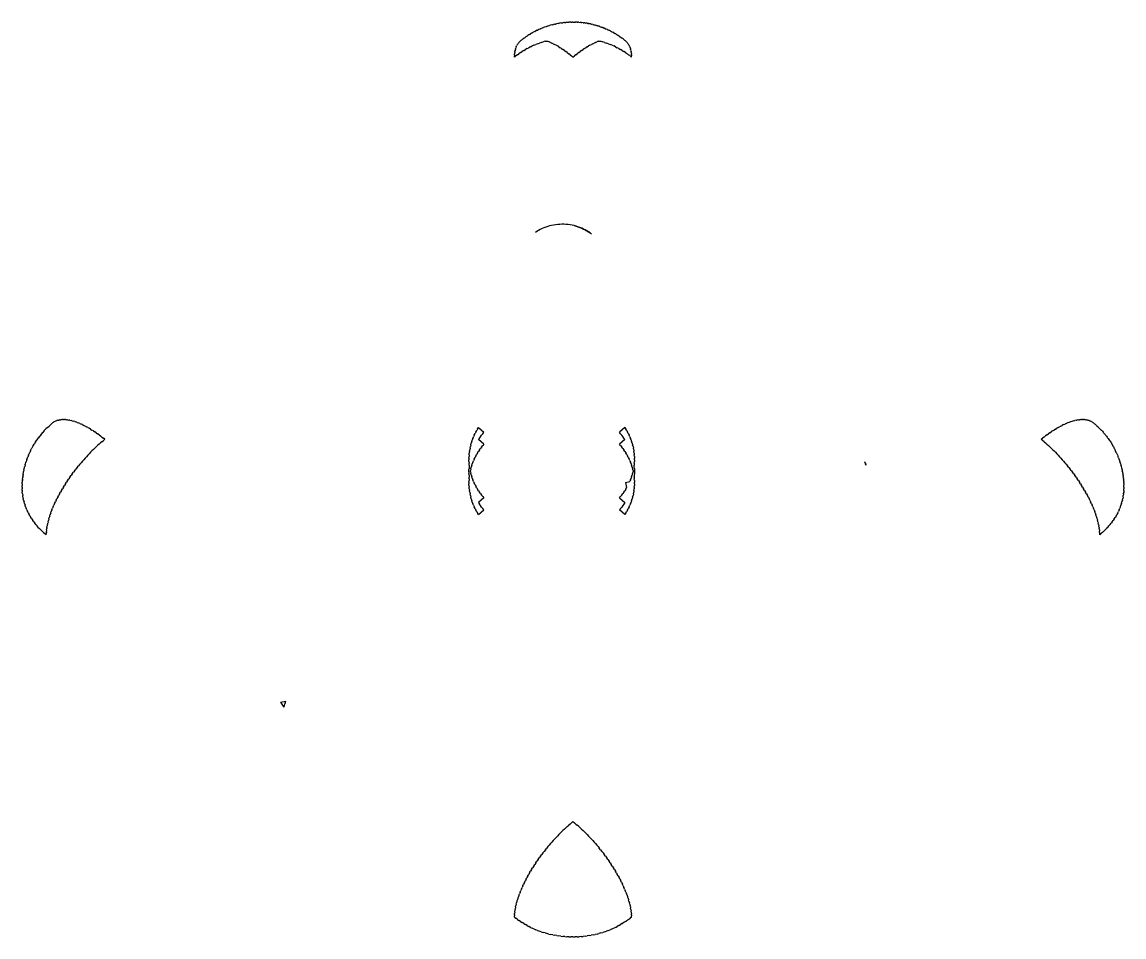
# Model space of a CAD drawing. Header units: metres. Extents: x 128 to 709, y -684 to -128.
# Drawn here: x 509.5 to 709.2, y -653.3 to -487.5 of the extents above; entities that cross this region are included whole.
import ezdxf

# ---------------------------------------------------------------- set-up
doc = ezdxf.new("R2010")
doc.units = ezdxf.units.M

msp = doc.modelspace()

# ---------------------------------------------------------------- linework, layer by layer
for p, q in [((602.35, -489.27), (602.17, -489.37)), ((602.49, -489.2), (602.35, -489.27)), ((602.49, -489.2), (602.67, -489.1)), ((602.86, -489.01), (602.67, -489.1)), ((602.86, -489.01), (603.01, -488.96)), ((603.19, -488.86), (603.01, -488.96)), ((603.38, -488.78), (603.19, -488.86)), ((603.52, -488.71), (603.38, -488.78)), ((603.52, -488.71), (603.71, -488.63)), ((603.9, -488.55), (603.71, -488.63)), ((603.9, -488.55), (604.05, -488.51)), ((604.24, -488.43), (604.05, -488.51)), ((604.44, -488.36), (604.24, -488.43)), ((604.58, -488.31), (604.44, -488.36)), ((604.58, -488.31), (604.78, -488.24)), ((604.97, -488.17), (604.78, -488.24)), ((604.97, -488.17), (605.12, -488.15)), ((605.32, -488.08), (605.12, -488.15)), ((605.52, -488.03), (605.32, -488.08)), ((605.66, -487.99), (605.52, -488.03)), ((605.66, -487.99), (605.86, -487.93)), ((606.06, -487.88), (605.86, -487.93)), ((606.06, -487.88), (606.21, -487.87)), ((606.28, -487.86), (606.21, -487.87)), ((606.28, -487.86), (606.41, -487.82)), ((606.61, -487.78), (606.41, -487.82)), ((606.76, -487.75), (606.61, -487.78)), ((606.76, -487.75), (606.96, -487.71)), ((607.17, -487.67), (606.96, -487.71)), ((607.17, -487.67), (607.39, -487.66)), ((607.39, -487.66), (607.52, -487.64)), ((607.72, -487.61), (607.52, -487.64)), ((607.87, -487.6), (607.72, -487.61)), ((607.87, -487.6), (608.07, -487.57)), ((608.27, -487.55), (608.07, -487.57)), ((608.27, -487.55), (608.49, -487.55)), ((608.49, -487.55), (608.62, -487.54)), ((608.82, -487.53), (608.62, -487.54)), ((608.97, -487.53), (608.82, -487.53)), ((608.97, -487.53), (609.04, -487.53)), ((609.04, -487.53), (609.17, -487.52)), ((609.37, -487.51), (609.17, -487.52)), ((609.37, -487.51), (609.59, -487.52)), ((609.59, -487.52), (609.72, -487.53)), ((609.81, -487.53), (609.72, -487.53)), ((609.81, -487.53), (609.92, -487.53)), ((610.13, -487.54), (609.92, -487.53)), ((610.13, -487.54), (610.26, -487.55)), ((610.46, -487.55), (610.26, -487.55)), ((610.46, -487.55), (610.67, -487.57)), ((610.89, -487.59), (610.67, -487.57)), ((610.89, -487.59), (611, -487.61)), ((611.21, -487.63), (611, -487.61)), ((611.21, -487.63), (611.34, -487.66)), ((611.41, -487.66), (611.34, -487.66)), ((611.53, -487.67), (611.41, -487.66)), ((611.53, -487.67), (611.73, -487.7)), ((611.94, -487.73), (611.73, -487.7)), ((611.94, -487.73), (612.05, -487.76)), ((612.16, -487.78), (612.05, -487.76)), ((612.16, -487.78), (612.25, -487.8)), ((612.45, -487.83), (612.25, -487.8)), ((612.57, -487.86), (612.45, -487.83)), ((612.57, -487.86), (612.67, -487.89)), ((612.67, -487.89), (612.76, -487.9)), ((612.96, -487.94), (612.76, -487.9)), ((612.96, -487.94), (613.17, -488)), ((613.37, -488.06), (613.17, -488)), ((613.37, -488.06), (613.45, -488.08)), ((613.66, -488.14), (613.45, -488.08)), ((613.66, -488.14), (613.75, -488.18)), ((613.85, -488.2), (613.75, -488.18)), ((613.94, -488.22), (613.85, -488.2)), ((613.94, -488.22), (614.14, -488.28)), ((614.33, -488.35), (614.14, -488.28)), ((614.33, -488.35), (614.53, -488.43)), ((614.53, -488.43), (614.6, -488.46)), ((614.74, -488.51), (614.6, -488.46)), ((614.74, -488.51), (614.78, -488.52)), ((614.99, -488.6), (614.78, -488.52)), ((614.99, -488.6), (615.05, -488.64)), ((615.18, -488.68), (615.05, -488.64)), ((615.24, -488.7), (615.18, -488.68)), ((615.24, -488.7), (615.42, -488.78)), ((615.61, -488.86), (615.42, -488.78)), ((615.61, -488.86), (615.81, -488.96)), ((616, -489.05), (615.81, -488.96)), ((616, -489.05), (616.02, -489.07)), ((616.21, -489.16), (616.02, -489.07)), ((616.39, -489.26), (616.21, -489.16)), ((616.43, -489.27), (616.39, -489.26)), ((616.43, -489.27), (616.6, -489.36)), ((599.59, -491.19), (599.49, -491.31)), ((599.59, -491.19), (599.69, -491.08)), ((599.8, -490.98), (599.69, -491.08)), ((599.8, -490.98), (599.91, -490.88)), ((600.03, -490.79), (599.91, -490.88)), ((600.03, -490.79), (600.17, -490.69)), ((600.29, -490.6), (600.17, -490.69)), ((600.46, -490.47), (600.29, -490.6)), ((600.55, -490.4), (600.46, -490.47)), ((600.55, -490.4), (600.72, -490.28)), ((600.88, -490.15), (600.72, -490.28)), ((600.88, -490.15), (601.03, -490.08)), ((601.07, -490.05), (601.03, -490.08)), ((601.07, -490.05), (601.19, -489.96)), ((601.37, -489.85), (601.19, -489.96)), ((601.5, -489.76), (601.37, -489.85)), ((601.5, -489.76), (601.67, -489.65)), ((601.85, -489.54), (601.67, -489.65)), ((601.85, -489.54), (601.99, -489.48)), ((602.05, -489.46), (601.99, -489.48)), ((602.05, -489.46), (602.17, -489.37)), ((603.64, -491.19), (603.31, -491.31)), ((603.64, -491.19), (603.99, -491.08)), ((604.33, -490.98), (603.99, -491.08)), ((604.33, -490.98), (604.85, -490.98)), ((604.85, -490.98), (605.09, -491.08)), ((605.33, -491.19), (605.09, -491.08)), ((605.33, -491.19), (605.57, -491.31)), ((613.44, -491.19), (613.2, -491.31)), ((613.44, -491.19), (613.68, -491.08)), ((613.92, -490.98), (613.68, -491.08)), ((613.92, -490.98), (614.44, -490.98)), ((614.44, -490.98), (614.78, -491.08)), ((615.12, -491.19), (614.78, -491.08)), ((615.12, -491.19), (615.46, -491.31)), ((616.78, -489.46), (616.6, -489.36)), ((616.78, -489.46), (616.96, -489.56)), ((617.14, -489.67), (616.96, -489.56)), ((617.14, -489.67), (617.33, -489.79)), ((617.33, -489.79), (617.48, -489.89)), ((617.51, -489.91), (617.48, -489.89)), ((617.51, -489.91), (617.66, -490.01)), ((617.81, -490.11), (617.66, -490.01)), ((617.81, -490.11), (617.82, -490.12)), ((617.82, -490.12), (617.97, -490.22)), ((618.14, -490.33), (617.97, -490.22)), ((618.14, -490.33), (618.3, -490.45)), ((618.47, -490.57), (618.3, -490.45)), ((618.47, -490.57), (618.6, -490.68)), ((618.72, -490.77), (618.6, -490.68)), ((618.74, -490.79), (618.72, -490.77)), ((618.74, -490.79), (618.86, -490.88)), ((618.97, -490.98), (618.86, -490.88)), ((618.97, -490.98), (619.08, -491.08)), ((619.18, -491.19), (619.08, -491.08)), ((619.18, -491.19), (619.28, -491.31)), ((598.79, -493.43), (598.81, -493.24)), ((598.83, -493.04), (598.81, -493.24)), ((598.83, -493.04), (598.86, -492.86)), ((598.89, -492.67), (598.86, -492.86)), ((598.89, -492.67), (598.94, -492.5)), ((598.98, -492.32), (598.94, -492.5)), ((598.98, -492.32), (599.04, -492.16)), ((599.1, -492), (599.04, -492.16)), ((599.1, -492), (599.17, -491.85)), ((599.23, -491.71), (599.17, -491.85)), ((599.23, -491.71), (599.32, -491.57)), ((599.31, -493.43), (599.59, -493.24)), ((599.4, -491.44), (599.32, -491.57)), ((599.4, -491.44), (599.49, -491.31)), ((599.87, -493.04), (599.59, -493.24)), ((599.87, -493.04), (600.16, -492.86)), ((600.45, -492.67), (600.16, -492.86)), ((600.45, -492.67), (600.75, -492.5)), ((601.05, -492.32), (600.75, -492.5)), ((601.05, -492.32), (601.36, -492.16)), ((601.67, -492), (601.36, -492.16)), ((601.67, -492), (601.99, -491.85)), ((602.31, -491.71), (601.99, -491.85)), ((602.31, -491.71), (602.64, -491.57)), ((602.97, -491.44), (602.64, -491.57)), ((602.97, -491.44), (603.31, -491.31)), ((605.81, -491.44), (605.57, -491.31)), ((605.81, -491.44), (606.06, -491.57)), ((606.31, -491.71), (606.06, -491.57)), ((606.31, -491.71), (606.56, -491.85)), ((606.81, -492), (606.56, -491.85)), ((606.81, -492), (607.06, -492.16)), ((607.32, -492.32), (607.06, -492.16)), ((607.32, -492.32), (607.57, -492.5)), ((607.83, -492.67), (607.57, -492.5)), ((607.83, -492.67), (608.09, -492.86)), ((608.34, -493.04), (608.09, -492.86)), ((608.34, -493.04), (608.6, -493.24)), ((608.86, -493.43), (608.6, -493.24)), ((609.9, -493.43), (610.16, -493.24)), ((610.42, -493.04), (610.16, -493.24)), ((610.42, -493.04), (610.68, -492.86)), ((610.94, -492.67), (610.68, -492.86)), ((610.94, -492.67), (611.2, -492.5)), ((611.45, -492.32), (611.2, -492.5)), ((611.45, -492.32), (611.71, -492.16)), ((611.96, -492), (611.71, -492.16)), ((611.96, -492), (612.21, -491.85)), ((612.46, -491.71), (612.21, -491.85)), ((612.46, -491.71), (612.71, -491.57)), ((612.96, -491.44), (612.71, -491.57)), ((612.96, -491.44), (613.2, -491.31)), ((615.8, -491.44), (615.46, -491.31)), ((615.8, -491.44), (616.13, -491.57)), ((616.46, -491.71), (616.13, -491.57)), ((616.46, -491.71), (616.78, -491.85)), ((617.1, -492), (616.78, -491.85)), ((617.1, -492), (617.41, -492.16)), ((617.72, -492.32), (617.41, -492.16)), ((617.72, -492.32), (618.02, -492.5)), ((618.32, -492.67), (618.02, -492.5)), ((618.32, -492.67), (618.61, -492.86)), ((618.9, -493.04), (618.61, -492.86)), ((618.9, -493.04), (619.07, -493.14)), ((619.18, -493.24), (619.07, -493.14)), ((619.18, -493.24), (619.35, -493.34)), ((619.37, -491.44), (619.28, -491.31)), ((619.37, -491.44), (619.45, -491.57)), ((619.53, -491.71), (619.45, -491.57)), ((619.53, -491.71), (619.6, -491.85)), ((619.67, -492), (619.6, -491.85)), ((619.67, -492), (619.73, -492.16)), ((619.79, -492.32), (619.73, -492.16)), ((619.79, -492.32), (619.83, -492.5)), ((619.88, -492.67), (619.83, -492.5)), ((619.88, -492.67), (619.91, -492.86)), ((619.94, -493.04), (619.91, -492.86)), ((619.94, -493.04), (619.96, -493.24)), ((619.98, -493.43), (619.96, -493.24)), ((598.79, -493.43), (598.78, -493.64)), ((598.78, -493.85), (598.78, -493.64)), ((598.78, -493.85), (599.04, -493.64)), ((599.31, -493.43), (599.04, -493.64)), ((608.86, -493.43), (609.12, -493.64)), ((609.38, -493.85), (609.12, -493.64)), ((609.38, -493.85), (609.64, -493.64)), ((609.9, -493.43), (609.64, -493.64)), ((619.46, -493.43), (619.35, -493.34)), ((619.46, -493.43), (619.62, -493.54)), ((619.72, -493.64), (619.62, -493.54)), ((619.99, -493.85), (619.72, -493.64)), ((619.98, -493.43), (619.98, -493.64)), ((619.99, -493.85), (619.98, -493.64)), ((603.46, -525.1), (603.15, -525.27)), ((603.46, -525.1), (603.15, -525.27)), ((603.78, -524.94), (603.46, -525.1)), ((603.78, -524.94), (603.46, -525.1)), ((604.11, -524.8), (603.78, -524.94)), ((604.11, -524.8), (603.78, -524.94)), ((604.45, -524.67), (604.11, -524.8)), ((604.45, -524.67), (604.11, -524.8)), ((604.8, -524.56), (604.45, -524.67)), ((604.8, -524.56), (604.45, -524.67)), ((605.15, -524.45), (604.8, -524.56)), ((605.15, -524.45), (604.8, -524.56)), ((605.51, -524.37), (605.15, -524.45)), ((605.51, -524.37), (605.15, -524.45)), ((605.88, -524.3), (605.51, -524.37)), ((605.88, -524.3), (605.51, -524.37)), ((606.24, -524.24), (605.88, -524.3)), ((606.24, -524.24), (605.88, -524.3)), ((606.61, -524.2), (606.24, -524.24)), ((606.61, -524.2), (606.24, -524.24)), ((606.99, -524.17), (606.61, -524.2)), ((606.99, -524.17), (606.61, -524.2)), ((607.36, -524.16), (606.99, -524.17)), ((607.36, -524.16), (606.99, -524.17)), ((607.73, -524.16), (607.36, -524.16)), ((607.73, -524.16), (607.36, -524.16)), ((608.11, -524.18), (607.73, -524.16)), ((608.11, -524.18), (607.73, -524.16)), ((608.48, -524.22), (608.11, -524.18)), ((608.48, -524.22), (608.11, -524.18)), ((608.85, -524.27), (608.48, -524.22)), ((608.85, -524.27), (608.48, -524.22)), ((609.21, -524.33), (608.85, -524.27)), ((609.21, -524.33), (608.85, -524.27)), ((609.57, -524.41), (609.21, -524.33)), ((609.57, -524.41), (609.21, -524.33)), ((609.93, -524.5), (609.57, -524.41)), ((609.57, -524.41), (609.93, -524.5)), ((609.93, -524.5), (610.28, -524.61)), ((610.28, -524.61), (609.93, -524.5)), ((610.62, -524.73), (610.28, -524.61)), ((610.28, -524.61), (610.62, -524.73)), ((610.96, -524.87), (610.62, -524.73)), ((610.62, -524.73), (610.96, -524.87)), ((610.96, -524.87), (611.28, -525.02)), ((611.28, -525.02), (610.96, -524.87)), ((611.6, -525.18), (611.28, -525.02)), ((611.28, -525.02), (611.6, -525.18)), ((611.6, -525.18), (611.91, -525.36)), ((611.91, -525.36), (611.6, -525.18)), ((602.85, -525.45), (602.56, -525.64)), ((602.85, -525.45), (602.56, -525.64)), ((603.15, -525.27), (602.85, -525.45)), ((603.15, -525.27), (602.85, -525.45)), ((611.91, -525.36), (612.2, -525.54)), ((612.2, -525.54), (611.91, -525.36)), ((612.2, -525.54), (612.49, -525.74)), ((612.49, -525.74), (612.2, -525.54)), ((612.76, -525.95), (612.49, -525.74)), ((612.76, -525.95), (612.49, -525.74)), ((514.16, -560.96), (513.87, -561.25)), ((514.16, -560.96), (514.45, -560.72)), ((514.45, -560.72), (514.48, -560.67)), ((514.55, -560.61), (514.48, -560.67)), ((514.8, -560.38), (514.55, -560.61)), ((514.8, -560.38), (514.87, -560.32)), ((514.94, -560.26), (514.87, -560.32)), ((514.94, -560.26), (514.99, -560.23)), ((515.06, -560.16), (514.99, -560.23)), ((515.18, -560.07), (515.06, -560.16)), ((515.18, -560.07), (515.31, -559.99)), ((515.43, -559.91), (515.31, -559.99)), ((515.43, -559.91), (515.57, -559.84)), ((515.71, -559.78), (515.57, -559.84)), ((515.71, -559.78), (515.86, -559.73)), ((516.01, -559.68), (515.86, -559.73)), ((516.01, -559.68), (516.17, -559.64)), ((516.33, -559.6), (516.17, -559.64)), ((516.33, -559.6), (516.5, -559.58)), ((516.67, -559.56), (516.5, -559.58)), ((516.67, -559.56), (516.85, -559.55)), ((517.03, -559.54), (516.85, -559.55)), ((517.03, -559.54), (517.22, -559.55)), ((517.41, -559.56), (517.22, -559.55)), ((517.41, -559.56), (517.61, -559.58)), ((517.8, -559.6), (517.61, -559.58)), ((517.8, -559.6), (518.01, -559.64)), ((518.21, -559.68), (518.01, -559.64)), ((518.21, -559.68), (518.43, -559.73)), ((518.64, -559.78), (518.43, -559.73)), ((518.64, -559.78), (518.86, -559.84)), ((519.08, -559.91), (518.86, -559.84)), ((519.08, -559.91), (519.31, -559.99)), ((519.53, -560.07), (519.31, -559.99)), ((519.53, -560.07), (519.76, -560.16)), ((520, -560.26), (519.76, -560.16)), ((520, -560.26), (520.23, -560.37)), ((520.47, -560.47), (520.23, -560.37)), ((520.47, -560.47), (520.72, -560.6)), ((520.96, -560.72), (520.72, -560.6)), ((520.96, -560.72), (521.21, -560.85)), ((521.45, -560.99), (521.21, -560.85)), ((521.45, -560.99), (521.7, -561.14)), ((521.95, -561.28), (521.7, -561.14)), ((592.09, -561.27), (592.26, -561)), ((592.26, -561), (593.23, -561.86)), ((618.78, -561), (617.8, -561.86)), ((618.78, -561), (618.95, -561.27)), ((696.81, -561.28), (697.07, -561.14)), ((697.32, -560.99), (697.07, -561.14)), ((697.32, -560.99), (697.56, -560.85)), ((697.81, -560.72), (697.56, -560.85)), ((697.81, -560.72), (698.05, -560.6)), ((698.3, -560.47), (698.05, -560.6)), ((698.3, -560.47), (698.53, -560.37)), ((698.77, -560.26), (698.53, -560.37)), ((698.77, -560.26), (699, -560.16)), ((699.24, -560.07), (699, -560.16)), ((699.24, -560.07), (699.46, -559.99)), ((699.69, -559.91), (699.46, -559.99)), ((699.69, -559.91), (699.91, -559.84)), ((700.13, -559.78), (699.91, -559.84)), ((700.13, -559.78), (700.34, -559.73)), ((700.56, -559.68), (700.34, -559.73)), ((700.56, -559.68), (700.76, -559.64)), ((700.97, -559.6), (700.76, -559.64)), ((700.97, -559.6), (701.16, -559.58)), ((701.36, -559.56), (701.16, -559.58)), ((701.36, -559.56), (701.55, -559.55)), ((701.74, -559.54), (701.55, -559.55)), ((701.74, -559.54), (701.92, -559.55)), ((702.1, -559.56), (701.92, -559.55)), ((702.1, -559.56), (702.27, -559.58)), ((702.44, -559.6), (702.27, -559.58)), ((702.44, -559.6), (702.6, -559.64)), ((702.76, -559.68), (702.6, -559.64)), ((702.76, -559.68), (702.91, -559.73)), ((703.06, -559.78), (702.91, -559.73)), ((703.06, -559.78), (703.2, -559.84)), ((703.33, -559.91), (703.2, -559.84)), ((703.33, -559.91), (703.46, -559.99)), ((703.59, -560.07), (703.46, -559.99)), ((703.59, -560.07), (703.71, -560.16)), ((703.83, -560.26), (703.71, -560.16)), ((703.83, -560.26), (703.93, -560.37)), ((704.05, -560.47), (703.93, -560.37)), ((704.05, -560.47), (704.17, -560.56)), ((704.17, -560.56), (704.28, -560.67)), ((704.35, -560.74), (704.28, -560.67)), ((704.52, -560.87), (704.35, -560.74)), ((704.52, -560.87), (704.66, -561.02)), ((704.66, -561.02), (704.76, -561.14)), ((704.81, -561.17), (704.76, -561.14)), ((512.46, -562.89), (512.22, -563.24)), ((512.46, -562.89), (512.5, -562.86)), ((512.72, -562.56), (512.5, -562.86)), ((512.72, -562.56), (512.74, -562.54)), ((512.98, -562.23), (512.74, -562.54)), ((512.98, -562.23), (513.01, -562.21)), ((513.03, -562.18), (513.01, -562.21)), ((513.03, -562.18), (513.28, -561.89)), ((513.28, -561.89), (513.3, -561.87)), ((513.57, -561.55), (513.3, -561.87)), ((513.57, -561.55), (513.87, -561.25)), ((521.95, -561.28), (522.21, -561.45)), ((522.46, -561.61), (522.21, -561.45)), ((522.46, -561.61), (522.72, -561.78)), ((522.98, -561.95), (522.72, -561.78)), ((522.98, -561.95), (523.23, -562.14)), ((523.49, -562.32), (523.23, -562.14)), ((523.49, -562.32), (523.75, -562.52)), ((524.01, -562.72), (523.75, -562.52)), ((524.01, -562.72), (524.27, -562.92)), ((524.53, -563.13), (524.27, -562.92)), ((524.53, -563.13), (524.27, -563.35)), ((591.24, -562.96), (591.14, -563.26)), ((591.24, -562.96), (591.37, -562.68)), ((591.49, -562.39), (591.37, -562.68)), ((591.49, -562.39), (591.63, -562.1)), ((591.77, -561.82), (591.63, -562.1)), ((591.77, -561.82), (591.93, -561.55)), ((592.09, -561.27), (591.93, -561.55)), ((592.44, -562.89), (592.26, -563.16)), ((593.23, -564.02), (592.26, -563.16)), ((592.63, -562.63), (592.44, -562.89)), ((592.63, -562.63), (592.82, -562.37)), ((593.03, -562.11), (592.82, -562.37)), ((593.03, -562.11), (593.23, -561.86)), ((618.02, -562.11), (617.8, -561.86)), ((618.78, -563.16), (617.8, -564.03)), ((618.22, -562.37), (618.02, -562.11)), ((618.42, -562.63), (618.22, -562.37)), ((618.6, -562.9), (618.42, -562.63)), ((618.78, -563.16), (618.6, -562.9)), ((619.12, -561.54), (618.95, -561.27)), ((619.12, -561.54), (619.27, -561.82)), ((619.41, -562.1), (619.27, -561.82)), ((619.41, -562.1), (619.55, -562.39)), ((619.68, -562.67), (619.55, -562.39)), ((619.68, -562.67), (619.79, -562.96)), ((619.91, -563.26), (619.79, -562.96)), ((694.24, -563.13), (694.5, -562.92)), ((694.24, -563.13), (694.5, -563.35)), ((694.76, -562.72), (694.5, -562.92)), ((694.76, -562.72), (695.02, -562.52)), ((695.28, -562.32), (695.02, -562.52)), ((695.28, -562.32), (695.54, -562.14)), ((695.79, -561.95), (695.54, -562.14)), ((695.79, -561.95), (696.05, -561.78)), ((696.31, -561.61), (696.05, -561.78)), ((696.31, -561.61), (696.56, -561.45)), ((696.81, -561.28), (696.56, -561.45)), ((704.81, -561.17), (704.92, -561.27)), ((704.92, -561.27), (705.06, -561.43)), ((705.06, -561.43), (705.17, -561.54)), ((705.32, -561.68), (705.17, -561.54)), ((705.32, -561.68), (705.45, -561.85)), ((705.45, -561.85), (705.55, -561.97)), ((705.58, -562.01), (705.55, -561.97)), ((705.58, -562.01), (705.69, -562.12)), ((705.69, -562.12), (705.82, -562.28)), ((705.82, -562.28), (705.91, -562.4)), ((706.06, -562.55), (705.91, -562.4)), ((706.06, -562.55), (706.17, -562.73)), ((706.17, -562.73), (706.26, -562.85)), ((706.29, -562.9), (706.26, -562.85)), ((706.29, -562.9), (706.39, -563.01)), ((706.39, -563.01), (706.51, -563.19)), ((511.09, -565.13), (511.08, -565.19)), ((511.09, -565.13), (511.27, -564.82)), ((511.27, -564.82), (511.29, -564.76)), ((511.29, -564.76), (511.33, -564.71)), ((511.49, -564.39), (511.33, -564.71)), ((511.49, -564.39), (511.53, -564.34)), ((511.57, -564.29), (511.53, -564.34)), ((511.57, -564.29), (511.71, -564.03)), ((511.71, -564.03), (511.74, -563.98)), ((511.74, -563.98), (511.78, -563.94)), ((511.94, -563.67), (511.78, -563.94)), ((511.94, -563.67), (511.96, -563.63)), ((511.98, -563.58), (511.96, -563.63)), ((511.98, -563.58), (512.2, -563.28)), ((512.2, -563.28), (512.22, -563.24)), ((522.46, -564.99), (522.21, -565.24)), ((522.46, -564.99), (522.72, -564.74)), ((522.98, -564.49), (522.72, -564.74)), ((522.98, -564.49), (523.23, -564.26)), ((523.49, -564.02), (523.23, -564.26)), ((523.49, -564.02), (523.75, -563.79)), ((524.01, -563.57), (523.75, -563.79)), ((524.01, -563.57), (524.27, -563.35)), ((590.62, -565.35), (590.67, -565.05)), ((590.72, -564.74), (590.67, -565.05)), ((590.72, -564.74), (590.79, -564.44)), ((590.86, -564.14), (590.79, -564.44)), ((590.86, -564.14), (590.94, -563.85)), ((591.03, -563.55), (590.94, -563.85)), ((591.03, -563.55), (591.14, -563.26)), ((592.44, -565.06), (592.26, -565.33)), ((592.44, -565.06), (592.63, -564.8)), ((592.82, -564.53), (592.63, -564.8)), ((592.82, -564.53), (593.03, -564.28)), ((593.23, -564.02), (593.03, -564.28)), ((618.02, -564.28), (617.8, -564.03)), ((618.02, -564.28), (618.22, -564.54)), ((618.42, -564.79), (618.22, -564.54)), ((618.42, -564.79), (618.6, -565.06)), ((618.78, -565.33), (618.6, -565.06)), ((619.91, -563.26), (620.01, -563.55)), ((620.1, -563.85), (620.01, -563.55)), ((620.1, -563.85), (620.18, -564.14)), ((620.26, -564.44), (620.18, -564.14)), ((620.26, -564.44), (620.32, -564.74)), ((620.38, -565.05), (620.32, -564.74)), ((620.38, -565.05), (620.42, -565.35)), ((694.76, -563.57), (694.5, -563.35)), ((694.76, -563.57), (695.02, -563.79)), ((695.28, -564.02), (695.02, -563.79)), ((695.28, -564.02), (695.54, -564.26)), ((695.79, -564.49), (695.54, -564.26)), ((695.79, -564.49), (696.05, -564.74)), ((696.31, -564.99), (696.05, -564.74)), ((696.31, -564.99), (696.56, -565.24)), ((706.51, -563.19), (706.59, -563.32)), ((706.72, -563.48), (706.59, -563.32)), ((706.72, -563.48), (706.83, -563.66)), ((706.83, -563.66), (706.9, -563.79)), ((706.9, -563.79), (707.02, -563.96)), ((707.02, -563.96), (707.12, -564.15)), ((707.12, -564.15), (707.2, -564.27)), ((707.32, -564.44), (707.2, -564.27)), ((707.32, -564.44), (707.41, -564.64)), ((707.41, -564.64), (707.47, -564.77)), ((707.5, -564.83), (707.47, -564.77)), ((707.5, -564.83), (707.57, -564.95)), ((707.57, -564.95), (707.66, -565.14)), ((707.66, -565.14), (707.73, -565.27)), ((510.37, -566.94), (510.27, -567.19)), ((510.37, -566.94), (510.38, -566.87)), ((510.39, -566.79), (510.38, -566.87)), ((510.39, -566.79), (510.53, -566.48)), ((510.53, -566.48), (510.54, -566.4)), ((510.54, -566.4), (510.58, -566.34)), ((510.69, -566.01), (510.58, -566.34)), ((510.69, -566.01), (510.73, -565.95)), ((510.76, -565.89), (510.73, -565.95)), ((510.76, -565.89), (510.88, -565.63)), ((510.88, -565.63), (510.89, -565.57)), ((510.89, -565.57), (510.93, -565.51)), ((511.06, -565.25), (510.93, -565.51)), ((511.06, -565.25), (511.08, -565.19)), ((520.47, -567.1), (520.23, -567.38)), ((520.47, -567.1), (520.72, -566.83)), ((520.96, -566.55), (520.72, -566.83)), ((520.96, -566.55), (521.21, -566.29)), ((521.45, -566.02), (521.21, -566.29)), ((521.45, -566.02), (521.7, -565.76)), ((521.95, -565.49), (521.7, -565.76)), ((521.95, -565.49), (522.21, -565.24)), ((590.52, -566.57), (590.54, -566.26)), ((590.52, -566.57), (590.53, -566.87)), ((590.53, -567.18), (590.53, -566.87)), ((590.55, -565.96), (590.54, -566.26)), ((590.55, -565.96), (590.58, -565.65)), ((590.62, -565.35), (590.58, -565.65)), ((591.24, -567.29), (591.37, -567.01)), ((591.49, -566.72), (591.37, -567.01)), ((591.49, -566.72), (591.63, -566.43)), ((591.77, -566.15), (591.63, -566.43)), ((591.77, -566.15), (591.93, -565.88)), ((592.09, -565.6), (591.93, -565.88)), ((592.09, -565.6), (592.26, -565.33)), ((618.78, -565.33), (618.95, -565.6)), ((619.12, -565.87), (618.95, -565.6)), ((619.12, -565.87), (619.27, -566.15)), ((619.41, -566.43), (619.27, -566.15)), ((619.41, -566.43), (619.55, -566.72)), ((619.68, -567), (619.55, -566.72)), ((619.68, -567), (619.79, -567.3)), ((620.46, -565.65), (620.42, -565.35)), ((620.46, -565.65), (620.49, -565.96)), ((620.51, -566.26), (620.49, -565.96)), ((620.51, -566.26), (620.52, -566.57)), ((620.52, -566.87), (620.51, -567.18)), ((620.52, -566.87), (620.52, -566.57)), ((696.81, -565.49), (696.56, -565.24)), ((696.81, -565.49), (697.07, -565.76)), ((697.32, -566.02), (697.07, -565.76)), ((697.32, -566.02), (697.56, -566.29)), ((697.81, -566.55), (697.56, -566.29)), ((697.81, -566.55), (698.05, -566.83)), ((698.3, -567.1), (698.05, -566.83)), ((698.3, -567.1), (698.53, -567.38)), ((707.83, -565.45), (707.73, -565.27)), ((707.83, -565.45), (707.91, -565.65)), ((707.91, -565.65), (707.96, -565.78)), ((707.99, -565.85), (707.96, -565.78)), ((707.99, -565.85), (708.05, -565.97)), ((708.05, -565.97), (708.13, -566.16)), ((708.13, -566.16), (708.18, -566.3)), ((708.27, -566.48), (708.18, -566.3)), ((708.27, -566.48), (708.33, -566.69)), ((708.33, -566.69), (708.37, -566.83)), ((708.4, -566.89), (708.37, -566.83)), ((708.4, -566.89), (708.44, -567.01)), ((708.44, -567.01), (708.51, -567.21)), ((509.75, -569.37), (509.79, -569.12)), ((509.79, -569.12), (509.8, -569.04)), ((509.8, -569.04), (509.82, -568.96)), ((509.88, -568.71), (509.82, -568.96)), ((509.89, -568.55), (509.88, -568.63)), ((509.88, -568.71), (509.88, -568.63)), ((509.89, -568.55), (509.99, -568.23)), ((509.99, -568.14), (510.02, -568.07)), ((509.99, -568.23), (509.99, -568.14)), ((510.09, -567.74), (510.02, -568.07)), ((510.09, -567.74), (510.12, -567.66)), ((510.15, -567.59), (510.12, -567.66)), ((510.15, -567.59), (510.23, -567.34)), ((510.23, -567.34), (510.24, -567.27)), ((510.24, -567.27), (510.27, -567.19)), ((518.64, -569.4), (518.86, -569.11)), ((519.08, -568.81), (518.86, -569.11)), ((519.08, -568.81), (519.31, -568.52)), ((519.53, -568.23), (519.31, -568.52)), ((519.53, -568.23), (519.76, -567.95)), ((520, -567.66), (519.76, -567.95)), ((520, -567.66), (520.23, -567.38)), ((590.52, -568.73), (590.54, -568.43)), ((590.53, -569.04), (590.52, -568.73)), ((590.53, -567.18), (590.55, -567.48)), ((590.53, -569.04), (590.53, -569.34)), ((590.55, -568.12), (590.54, -568.43)), ((590.58, -567.79), (590.55, -567.48)), ((590.58, -567.82), (590.55, -568.12)), ((590.58, -567.79), (590.58, -567.82)), ((590.78, -569), (590.79, -568.77)), ((590.78, -569), (590.86, -569.29)), ((590.86, -568.47), (590.79, -568.77)), ((590.86, -568.47), (590.94, -568.18)), ((591.03, -567.88), (590.94, -568.18)), ((591.03, -567.88), (591.14, -567.59)), ((591.24, -567.29), (591.14, -567.59)), ((619.91, -567.59), (619.79, -567.3)), ((619.91, -567.59), (620.01, -567.88)), ((620.1, -568.18), (620.01, -567.88)), ((620.1, -568.18), (620.18, -568.47)), ((620.26, -568.77), (620.18, -568.47)), ((620.19, -569.3), (620.26, -569)), ((620.26, -568.77), (620.26, -569)), ((620.49, -567.48), (620.46, -567.79)), ((620.46, -567.79), (620.46, -567.82)), ((620.49, -568.12), (620.46, -567.82)), ((620.49, -567.48), (620.51, -567.18)), ((620.51, -568.43), (620.49, -568.12)), ((620.51, -568.43), (620.52, -568.73)), ((620.52, -569.04), (620.51, -569.34)), ((620.52, -568.73), (620.52, -569.04)), ((662.38, -567.52), (662.26, -567.23)), ((662.42, -567.46), (662.26, -567.23)), ((662.47, -567.82), (662.38, -567.52)), ((662.42, -567.46), (662.47, -567.82)), ((698.77, -567.66), (698.53, -567.38)), ((698.77, -567.66), (699, -567.95)), ((699.24, -568.23), (699, -567.95)), ((699.24, -568.23), (699.46, -568.52)), ((699.69, -568.81), (699.46, -568.52)), ((699.69, -568.81), (699.91, -569.11)), ((700.13, -569.4), (699.91, -569.11)), ((708.51, -567.21), (708.55, -567.35)), ((708.62, -567.54), (708.55, -567.35)), ((708.62, -567.54), (708.67, -567.75)), ((708.73, -567.95), (708.67, -567.75)), ((708.73, -567.95), (708.76, -568.07)), ((708.76, -568.07), (708.81, -568.28)), ((708.81, -568.28), (708.83, -568.42)), ((708.83, -568.42), (708.85, -568.49)), ((708.89, -568.61), (708.85, -568.49)), ((708.89, -568.61), (708.93, -568.82)), ((708.97, -569.02), (708.93, -568.82)), ((708.97, -569.02), (708.99, -569.15)), ((708.99, -569.15), (709.03, -569.35)), ((509.55, -571.19), (509.58, -570.89)), ((509.6, -570.59), (509.58, -570.78)), ((509.58, -570.78), (509.58, -570.89)), ((509.6, -570.37), (509.65, -570.06)), ((509.6, -570.37), (509.6, -570.48)), ((509.6, -570.59), (509.6, -570.48)), ((509.65, -569.95), (509.68, -569.87)), ((509.65, -569.95), (509.65, -570.06)), ((509.7, -569.76), (509.68, -569.87)), ((509.71, -569.54), (509.7, -569.76)), ((509.71, -569.54), (509.73, -569.45)), ((509.75, -569.37), (509.73, -569.45)), ((517.41, -571.19), (517.61, -570.89)), ((517.8, -570.59), (517.61, -570.89)), ((517.8, -570.59), (518.01, -570.29)), ((518.21, -569.99), (518.01, -570.29)), ((518.21, -569.99), (518.43, -569.7)), ((518.64, -569.4), (518.43, -569.7)), ((590.52, -570.9), (590.54, -570.59)), ((590.52, -570.9), (590.53, -571.2)), ((590.55, -569.65), (590.53, -569.34)), ((590.55, -570.29), (590.54, -570.59)), ((590.55, -569.65), (590.58, -569.95)), ((590.55, -570.29), (590.58, -569.98)), ((590.58, -569.95), (590.58, -569.98)), ((590.94, -569.59), (590.86, -569.29)), ((590.94, -569.59), (591.04, -569.89)), ((591.13, -570.18), (591.04, -569.89)), ((591.13, -570.18), (591.25, -570.47)), ((591.36, -570.76), (591.25, -570.47)), ((591.36, -570.76), (591.5, -571.05)), ((591.63, -571.34), (591.5, -571.05)), ((618.9, -570.98), (619.68, -570.76)), ((618.9, -570.98), (619.11, -571.89)), ((619.8, -570.48), (619.68, -570.76)), ((619.8, -570.48), (619.9, -570.18)), ((620.01, -569.89), (619.9, -570.18)), ((620.01, -569.89), (620.1, -569.59)), ((620.19, -569.3), (620.1, -569.59)), ((620.49, -569.65), (620.46, -569.95)), ((620.46, -569.98), (620.46, -569.95)), ((620.46, -569.98), (620.49, -570.29)), ((620.51, -569.34), (620.49, -569.65)), ((620.51, -570.59), (620.49, -570.29)), ((620.51, -570.59), (620.52, -570.9)), ((620.52, -571.2), (620.52, -570.9)), ((700.13, -569.4), (700.34, -569.7)), ((700.56, -569.99), (700.34, -569.7)), ((700.56, -569.99), (700.76, -570.29)), ((700.97, -570.59), (700.76, -570.29)), ((700.97, -570.59), (701.16, -570.89)), ((701.36, -571.19), (701.16, -570.89)), ((709.03, -569.35), (709.06, -569.56)), ((709.08, -569.69), (709.06, -569.56)), ((709.08, -569.69), (709.11, -569.89)), ((709.14, -570.09), (709.11, -569.89)), ((709.14, -570.09), (709.13, -570.22)), ((709.15, -570.34), (709.13, -570.22)), ((709.15, -570.34), (709.16, -570.43)), ((709.16, -570.43), (709.18, -570.63)), ((709.19, -570.76), (709.18, -570.63)), ((709.19, -570.76), (709.21, -570.96)), ((709.22, -571.16), (709.21, -570.96)), ((509.53, -571.79), (509.55, -571.49)), ((509.53, -571.79), (509.54, -572.09)), ((509.55, -572.39), (509.54, -572.09)), ((509.55, -571.19), (509.55, -571.49)), ((509.55, -572.39), (509.58, -572.69)), ((509.6, -572.99), (509.58, -572.69)), ((509.6, -572.99), (509.65, -573.29)), ((516.33, -572.99), (516.17, -573.29)), ((516.33, -572.99), (516.5, -572.69)), ((516.67, -572.39), (516.5, -572.69)), ((516.67, -572.39), (516.85, -572.09)), ((517.03, -571.79), (516.85, -572.09)), ((517.03, -571.79), (517.22, -571.49)), ((517.41, -571.19), (517.22, -571.49)), ((590.53, -571.51), (590.53, -571.2)), ((590.53, -571.51), (590.55, -571.81)), ((590.58, -572.12), (590.55, -571.81)), ((590.58, -572.12), (590.62, -572.42)), ((590.66, -572.72), (590.62, -572.42)), ((590.66, -572.72), (590.72, -573.03)), ((590.78, -573.33), (590.72, -573.03)), ((591.63, -571.34), (591.78, -571.62)), ((591.93, -571.9), (591.78, -571.62)), ((591.93, -571.9), (592.09, -572.17)), ((592.26, -572.44), (592.09, -572.17)), ((592.26, -572.44), (592.44, -572.71)), ((592.63, -572.97), (592.44, -572.71)), ((592.63, -572.97), (592.82, -573.23)), ((618.22, -573.24), (618.41, -572.97)), ((618.6, -572.71), (618.41, -572.97)), ((618.6, -572.71), (618.78, -572.44)), ((618.95, -572.17), (618.78, -572.44)), ((618.95, -572.17), (619.11, -571.89)), ((620.32, -573.03), (620.26, -573.33)), ((620.32, -573.03), (620.38, -572.72)), ((620.43, -572.42), (620.38, -572.72)), ((620.43, -572.42), (620.46, -572.12)), ((620.49, -571.81), (620.46, -572.12)), ((620.49, -571.81), (620.51, -571.51)), ((620.52, -571.2), (620.51, -571.51)), ((701.36, -571.19), (701.55, -571.49)), ((701.74, -571.79), (701.55, -571.49)), ((701.74, -571.79), (701.92, -572.09)), ((702.1, -572.39), (701.92, -572.09)), ((702.1, -572.39), (702.27, -572.69)), ((702.44, -572.99), (702.27, -572.69)), ((702.44, -572.99), (702.6, -573.29)), ((709.16, -572.99), (709.12, -573.29)), ((709.19, -572.69), (709.16, -572.92)), ((709.16, -572.99), (709.16, -572.92)), ((709.22, -572.39), (709.19, -572.62)), ((709.19, -572.69), (709.19, -572.62)), ((709.22, -571.16), (709.22, -571.17)), ((709.22, -571.19), (709.22, -571.17)), ((709.22, -571.19), (709.23, -571.47)), ((709.22, -572.39), (709.23, -572.09)), ((709.23, -571.49), (709.23, -571.47)), ((709.24, -571.79), (709.23, -571.49)), ((709.24, -571.79), (709.23, -572.09)), ((509.69, -573.59), (509.65, -573.29)), ((509.69, -573.59), (509.76, -573.88)), ((509.82, -574.18), (509.76, -573.88)), ((509.82, -574.18), (509.9, -574.47)), ((509.98, -574.77), (509.9, -574.47)), ((509.98, -574.77), (510.08, -575.06)), ((510.18, -575.35), (510.08, -575.06)), ((515.18, -575.35), (515.31, -575.06)), ((515.43, -574.77), (515.31, -575.06)), ((515.43, -574.77), (515.57, -574.47)), ((515.71, -574.18), (515.57, -574.47)), ((515.71, -574.18), (515.86, -573.88)), ((516.01, -573.59), (515.86, -573.88)), ((516.01, -573.59), (516.17, -573.29)), ((590.78, -573.33), (590.86, -573.63)), ((590.94, -573.92), (590.86, -573.63)), ((590.94, -573.92), (591.04, -574.22)), ((591.13, -574.51), (591.04, -574.22)), ((591.13, -574.51), (591.25, -574.8)), ((591.36, -575.09), (591.25, -574.8)), ((591.36, -575.09), (591.5, -575.38)), ((593.24, -573.74), (592.26, -574.61)), ((592.26, -574.61), (592.44, -574.87)), ((592.63, -575.14), (592.44, -574.87)), ((592.82, -575.4), (592.63, -575.14)), ((593.02, -573.49), (592.82, -573.23)), ((593.02, -573.49), (593.24, -573.74)), ((617.81, -573.74), (618.02, -573.49)), ((617.81, -573.74), (618.78, -574.61)), ((618.22, -573.24), (618.02, -573.49)), ((618.41, -575.14), (618.22, -575.4)), ((618.6, -574.88), (618.41, -575.14)), ((618.78, -574.61), (618.6, -574.88)), ((619.55, -575.38), (619.68, -575.09)), ((619.8, -574.81), (619.68, -575.09)), ((619.8, -574.81), (619.9, -574.51)), ((620.01, -574.22), (619.9, -574.51)), ((620.01, -574.22), (620.1, -573.92)), ((620.19, -573.63), (620.1, -573.92)), ((620.19, -573.63), (620.26, -573.33)), ((702.76, -573.59), (702.6, -573.29)), ((702.76, -573.59), (702.91, -573.88)), ((703.06, -574.18), (702.91, -573.88)), ((703.06, -574.18), (703.2, -574.47)), ((703.33, -574.77), (703.2, -574.47)), ((703.33, -574.77), (703.46, -575.06)), ((703.59, -575.35), (703.46, -575.06)), ((708.59, -575.35), (708.69, -575.06)), ((708.79, -574.77), (708.69, -575.06)), ((708.79, -574.77), (708.87, -574.47)), ((708.95, -574.18), (708.87, -574.47)), ((708.95, -574.18), (709.01, -573.88)), ((709.07, -573.59), (709.01, -573.88)), ((709.07, -573.59), (709.12, -573.29)), ((510.18, -575.35), (510.29, -575.63)), ((510.41, -575.92), (510.29, -575.63)), ((510.41, -575.92), (510.54, -576.2)), ((510.67, -576.48), (510.54, -576.2)), ((510.67, -576.48), (510.82, -576.75)), ((510.97, -577.03), (510.82, -576.75)), ((510.97, -577.03), (511.14, -577.29)), ((514.55, -577.03), (514.46, -577.29)), ((514.55, -577.03), (514.64, -576.75)), ((514.73, -576.48), (514.64, -576.75)), ((514.73, -576.48), (514.84, -576.2)), ((514.94, -575.92), (514.84, -576.2)), ((514.94, -575.92), (515.06, -575.63)), ((515.18, -575.35), (515.06, -575.63)), ((591.63, -575.67), (591.5, -575.38)), ((591.63, -575.67), (591.78, -575.95)), ((591.93, -576.23), (591.78, -575.95)), ((591.93, -576.23), (592.09, -576.5)), ((592.26, -576.77), (592.09, -576.5)), ((592.26, -576.77), (593.24, -575.91)), ((592.82, -575.4), (593.02, -575.66)), ((593.24, -575.91), (593.02, -575.66)), ((618.02, -575.65), (617.81, -575.91)), ((618.78, -576.77), (617.81, -575.91)), ((618.22, -575.4), (618.02, -575.65)), ((618.95, -576.5), (618.78, -576.77)), ((618.95, -576.5), (619.11, -576.22)), ((619.27, -575.95), (619.11, -576.22)), ((619.27, -575.95), (619.41, -575.66)), ((619.55, -575.38), (619.41, -575.66)), ((703.59, -575.35), (703.71, -575.63)), ((703.83, -575.92), (703.71, -575.63)), ((703.83, -575.92), (703.93, -576.2)), ((704.04, -576.48), (703.93, -576.2)), ((704.04, -576.48), (704.13, -576.75)), ((704.22, -577.03), (704.13, -576.75)), ((704.22, -577.03), (704.31, -577.29)), ((707.8, -577.03), (707.63, -577.29)), ((707.8, -577.03), (707.95, -576.75)), ((708.1, -576.48), (707.95, -576.75)), ((708.1, -576.48), (708.23, -576.2)), ((708.36, -575.92), (708.23, -576.2)), ((708.36, -575.92), (708.48, -575.63)), ((708.59, -575.35), (708.48, -575.63)), ((511.3, -577.56), (511.14, -577.29)), ((511.3, -577.56), (511.48, -577.82)), ((511.67, -578.09), (511.48, -577.82)), ((511.67, -578.09), (511.86, -578.34)), ((512.06, -578.59), (511.86, -578.34)), ((512.06, -578.59), (512.27, -578.84)), ((512.48, -579.09), (512.27, -578.84)), ((512.48, -579.09), (512.71, -579.32)), ((514.04, -579.09), (514.01, -579.32)), ((514.04, -579.09), (514.08, -578.84)), ((514.13, -578.59), (514.08, -578.84)), ((514.13, -578.59), (514.19, -578.34)), ((514.24, -578.09), (514.19, -578.34)), ((514.24, -578.09), (514.31, -577.82)), ((514.38, -577.56), (514.31, -577.82)), ((514.38, -577.56), (514.46, -577.29)), ((704.39, -577.56), (704.31, -577.29)), ((704.39, -577.56), (704.46, -577.82)), ((704.53, -578.09), (704.46, -577.82)), ((704.53, -578.09), (704.58, -578.34)), ((704.64, -578.59), (704.58, -578.34)), ((704.64, -578.59), (704.68, -578.84)), ((704.73, -579.09), (704.68, -578.84)), ((704.73, -579.09), (704.76, -579.32)), ((706.29, -579.09), (706.06, -579.32)), ((706.29, -579.09), (706.5, -578.84)), ((706.71, -578.59), (706.5, -578.84)), ((706.71, -578.59), (706.91, -578.34)), ((707.1, -578.09), (706.91, -578.34)), ((707.1, -578.09), (707.28, -577.82)), ((707.47, -577.56), (707.28, -577.82)), ((707.47, -577.56), (707.63, -577.29)), ((512.94, -579.56), (512.71, -579.32)), ((512.94, -579.56), (513.18, -579.79)), ((513.42, -580.01), (513.18, -579.79)), ((513.42, -580.01), (513.67, -580.23)), ((513.92, -580.45), (513.67, -580.23)), ((513.92, -580.45), (513.93, -580.23)), ((513.94, -580.01), (513.93, -580.23)), ((513.94, -580.01), (513.96, -579.79)), ((513.98, -579.56), (513.96, -579.79)), ((513.98, -579.56), (514.01, -579.32)), ((704.79, -579.56), (704.76, -579.32)), ((704.79, -579.56), (704.81, -579.79)), ((704.83, -580.01), (704.81, -579.79)), ((704.83, -580.01), (704.84, -580.23)), ((704.84, -580.45), (704.84, -580.23)), ((704.84, -580.45), (705.1, -580.23)), ((705.1, -580.23), (705.19, -580.13)), ((705.35, -580.01), (705.19, -580.13)), ((705.35, -580.01), (705.45, -579.91)), ((705.59, -579.79), (705.45, -579.91)), ((705.59, -579.79), (705.69, -579.68)), ((705.83, -579.56), (705.69, -579.68)), ((705.83, -579.56), (706.06, -579.32)), ((556.35, -610.76), (557.37, -610.56)), ((556.35, -610.76), (556.97, -611.67)), ((557.16, -611.12), (557.26, -610.84)), ((557.26, -610.84), (557.37, -610.56)), ((556.97, -611.67), (557.07, -611.39)), ((557.07, -611.39), (557.16, -611.12)), ((608.86, -632.85), (608.6, -633.08)), ((608.86, -632.85), (609.12, -632.63)), ((609.38, -632.41), (609.12, -632.63)), ((609.38, -632.41), (609.64, -632.63)), ((609.9, -632.85), (609.64, -632.63)), ((609.9, -632.85), (610.16, -633.08)), ((606.31, -635.3), (606.56, -635.04)), ((606.81, -634.78), (606.56, -635.04)), ((606.81, -634.78), (607.06, -634.52)), ((607.32, -634.27), (607.06, -634.52)), ((607.32, -634.27), (607.57, -634.02)), ((607.83, -633.78), (607.57, -634.02)), ((607.83, -633.78), (608.09, -633.54)), ((608.34, -633.3), (608.09, -633.54)), ((608.34, -633.3), (608.6, -633.08)), ((610.42, -633.3), (610.16, -633.08)), ((610.42, -633.3), (610.68, -633.54)), ((610.94, -633.78), (610.68, -633.54)), ((610.94, -633.78), (611.2, -634.02)), ((611.45, -634.27), (611.2, -634.02)), ((611.45, -634.27), (611.71, -634.52)), ((611.96, -634.78), (611.71, -634.52)), ((611.96, -634.78), (612.21, -635.04)), ((612.46, -635.3), (612.21, -635.04)), ((604.85, -636.95), (604.62, -637.23)), ((604.85, -636.95), (605.09, -636.67)), ((605.33, -636.39), (605.09, -636.67)), ((605.33, -636.39), (605.57, -636.11)), ((605.81, -635.84), (605.57, -636.11)), ((605.81, -635.84), (606.06, -635.57)), ((606.31, -635.3), (606.06, -635.57)), ((612.46, -635.3), (612.71, -635.57)), ((612.96, -635.84), (612.71, -635.57)), ((612.96, -635.84), (613.2, -636.11)), ((613.44, -636.39), (613.2, -636.11)), ((613.44, -636.39), (613.68, -636.67)), ((613.92, -636.95), (613.68, -636.67)), ((613.92, -636.95), (614.15, -637.23)), ((603.07, -639.28), (603.28, -638.98)), ((603.49, -638.68), (603.28, -638.98)), ((603.49, -638.68), (603.71, -638.39)), ((603.93, -638.1), (603.71, -638.39)), ((603.93, -638.1), (604.16, -637.81)), ((604.38, -637.52), (604.16, -637.81)), ((604.38, -637.52), (604.62, -637.23)), ((614.38, -637.52), (614.15, -637.23)), ((614.38, -637.52), (614.61, -637.81)), ((614.84, -638.1), (614.61, -637.81)), ((614.84, -638.1), (615.06, -638.39)), ((615.28, -638.68), (615.06, -638.39)), ((615.28, -638.68), (615.49, -638.98)), ((615.7, -639.28), (615.49, -638.98)), ((601.88, -641.07), (602.07, -640.77)), ((602.26, -640.47), (602.07, -640.77)), ((602.26, -640.47), (602.46, -640.17)), ((602.66, -639.87), (602.46, -640.17)), ((602.66, -639.87), (602.86, -639.57)), ((603.07, -639.28), (602.86, -639.57)), ((615.7, -639.28), (615.91, -639.57)), ((616.11, -639.87), (615.91, -639.57)), ((616.11, -639.87), (616.31, -640.17)), ((616.51, -640.47), (616.31, -640.17)), ((616.51, -640.47), (616.7, -640.77)), ((616.88, -641.07), (616.7, -640.77)), ((600.87, -642.87), (600.72, -643.17)), ((600.87, -642.87), (601.03, -642.57)), ((601.19, -642.27), (601.03, -642.57)), ((601.19, -642.27), (601.36, -641.97)), ((601.53, -641.67), (601.36, -641.97)), ((601.53, -641.67), (601.7, -641.37)), ((601.88, -641.07), (601.7, -641.37)), ((616.88, -641.07), (617.06, -641.37)), ((617.24, -641.67), (617.06, -641.37)), ((617.24, -641.67), (617.41, -641.97)), ((617.58, -642.27), (617.41, -641.97)), ((617.58, -642.27), (617.74, -642.57)), ((617.9, -642.87), (617.74, -642.57)), ((617.9, -642.87), (618.05, -643.17)), ((599.8, -645.2), (599.91, -644.91)), ((600.03, -644.63), (599.91, -644.91)), ((600.03, -644.63), (600.16, -644.34)), ((600.29, -644.05), (600.16, -644.34)), ((600.29, -644.05), (600.43, -643.75)), ((600.57, -643.46), (600.43, -643.75)), ((600.57, -643.46), (600.72, -643.17)), ((618.2, -643.46), (618.05, -643.17)), ((618.2, -643.46), (618.34, -643.75)), ((618.48, -644.05), (618.34, -643.75)), ((618.48, -644.05), (618.61, -644.34)), ((618.74, -644.63), (618.61, -644.34)), ((618.74, -644.63), (618.86, -644.91)), ((618.97, -645.2), (618.86, -644.91)), ((599.23, -646.85), (599.17, -647.11)), ((599.23, -646.85), (599.32, -646.58)), ((599.4, -646.31), (599.32, -646.58)), ((599.4, -646.31), (599.49, -646.03)), ((599.59, -645.76), (599.49, -646.03)), ((599.59, -645.76), (599.69, -645.48)), ((599.8, -645.2), (599.69, -645.48)), ((618.97, -645.2), (619.08, -645.48)), ((619.18, -645.76), (619.08, -645.48)), ((619.18, -645.76), (619.28, -646.03)), ((619.37, -646.31), (619.28, -646.03)), ((619.37, -646.31), (619.45, -646.58)), ((619.53, -646.85), (619.45, -646.58)), ((619.53, -646.85), (619.6, -647.11)), ((598.83, -648.84), (598.81, -649.07)), ((598.83, -648.84), (598.86, -648.61)), ((598.89, -648.37), (598.86, -648.61)), ((598.89, -648.37), (598.94, -648.12)), ((598.98, -647.88), (598.94, -648.12)), ((598.98, -647.88), (599.04, -647.62)), ((599.1, -647.37), (599.04, -647.62)), ((599.1, -647.37), (599.17, -647.11)), ((619.67, -647.37), (619.6, -647.11)), ((619.67, -647.37), (619.73, -647.62)), ((619.79, -647.88), (619.73, -647.62)), ((619.79, -647.88), (619.83, -648.12)), ((619.88, -648.37), (619.83, -648.12)), ((619.88, -648.37), (619.91, -648.61)), ((619.94, -648.84), (619.91, -648.61)), ((619.94, -648.84), (619.96, -649.07)), ((598.79, -649.3), (598.78, -649.51)), ((598.78, -649.73), (598.78, -649.51)), ((598.78, -649.73), (599.04, -649.94)), ((598.79, -649.3), (598.81, -649.07)), ((599.31, -650.15), (599.04, -649.94)), ((599.31, -650.15), (599.59, -650.34)), ((599.87, -650.54), (599.59, -650.34)), ((599.87, -650.54), (600.16, -650.72)), ((600.45, -650.91), (600.16, -650.72)), ((600.45, -650.91), (600.75, -651.08)), ((618.32, -650.91), (618.02, -651.08)), ((618.32, -650.91), (618.38, -650.85)), ((618.61, -650.72), (618.38, -650.85)), ((618.61, -650.72), (618.67, -650.66)), ((618.9, -650.54), (618.67, -650.66)), ((618.9, -650.54), (619.07, -650.4)), ((619.18, -650.34), (619.07, -650.4)), ((619.18, -650.34), (619.35, -650.2)), ((619.46, -650.15), (619.35, -650.2)), ((619.46, -650.15), (619.72, -649.94)), ((619.99, -649.73), (619.72, -649.94)), ((619.98, -649.3), (619.96, -649.07)), ((619.98, -649.3), (619.98, -649.51)), ((619.99, -649.73), (619.98, -649.51)), ((601.05, -651.26), (600.75, -651.08)), ((601.05, -651.26), (601.36, -651.42)), ((601.67, -651.58), (601.36, -651.42)), ((601.67, -651.58), (601.99, -651.73)), ((602.31, -651.87), (601.99, -651.73)), ((602.31, -651.87), (602.64, -652.01)), ((602.97, -652.14), (602.64, -652.01)), ((602.97, -652.14), (603.31, -652.27)), ((603.64, -652.39), (603.31, -652.27)), ((603.64, -652.39), (603.99, -652.5)), ((604.33, -652.6), (603.99, -652.5)), ((604.33, -652.6), (604.68, -652.7)), ((605.03, -652.79), (604.68, -652.7)), ((605.03, -652.79), (605.38, -652.87)), ((605.74, -652.95), (605.38, -652.87)), ((605.74, -652.95), (606.1, -653.02)), ((606.46, -653.08), (606.1, -653.02)), ((612.31, -653.08), (612.67, -653.02)), ((613.03, -652.95), (612.67, -653.02)), ((613.03, -652.95), (613.38, -652.87)), ((613.74, -652.79), (613.38, -652.87)), ((613.74, -652.79), (614.09, -652.7)), ((614.44, -652.6), (614.09, -652.7)), ((614.44, -652.6), (614.78, -652.5)), ((615.12, -652.39), (614.78, -652.5)), ((615.12, -652.39), (615.46, -652.27)), ((615.8, -652.14), (615.46, -652.27)), ((615.8, -652.14), (616.13, -652.01)), ((616.46, -651.87), (616.13, -652.01)), ((616.46, -651.87), (616.78, -651.73)), ((617.1, -651.58), (616.78, -651.73)), ((617.1, -651.58), (617.41, -651.42)), ((617.72, -651.26), (617.41, -651.42)), ((617.72, -651.26), (618.02, -651.08)), ((606.46, -653.08), (606.82, -653.14)), ((607.18, -653.19), (606.82, -653.14)), ((607.18, -653.19), (607.55, -653.22)), ((607.91, -653.26), (607.55, -653.22)), ((607.91, -653.26), (608.28, -653.28)), ((608.65, -653.31), (608.28, -653.28)), ((608.65, -653.31), (609.02, -653.31)), ((609.38, -653.32), (609.02, -653.31)), ((609.38, -653.32), (609.75, -653.31)), ((610.12, -653.31), (609.75, -653.31)), ((610.12, -653.31), (610.49, -653.28)), ((610.85, -653.26), (610.49, -653.28)), ((610.85, -653.26), (611.22, -653.22)), ((611.59, -653.19), (611.22, -653.22)), ((611.59, -653.19), (611.95, -653.14)), ((612.31, -653.08), (611.95, -653.14))]:
    msp.add_line(p, q)

doc.saveas('drawing.dxf')
